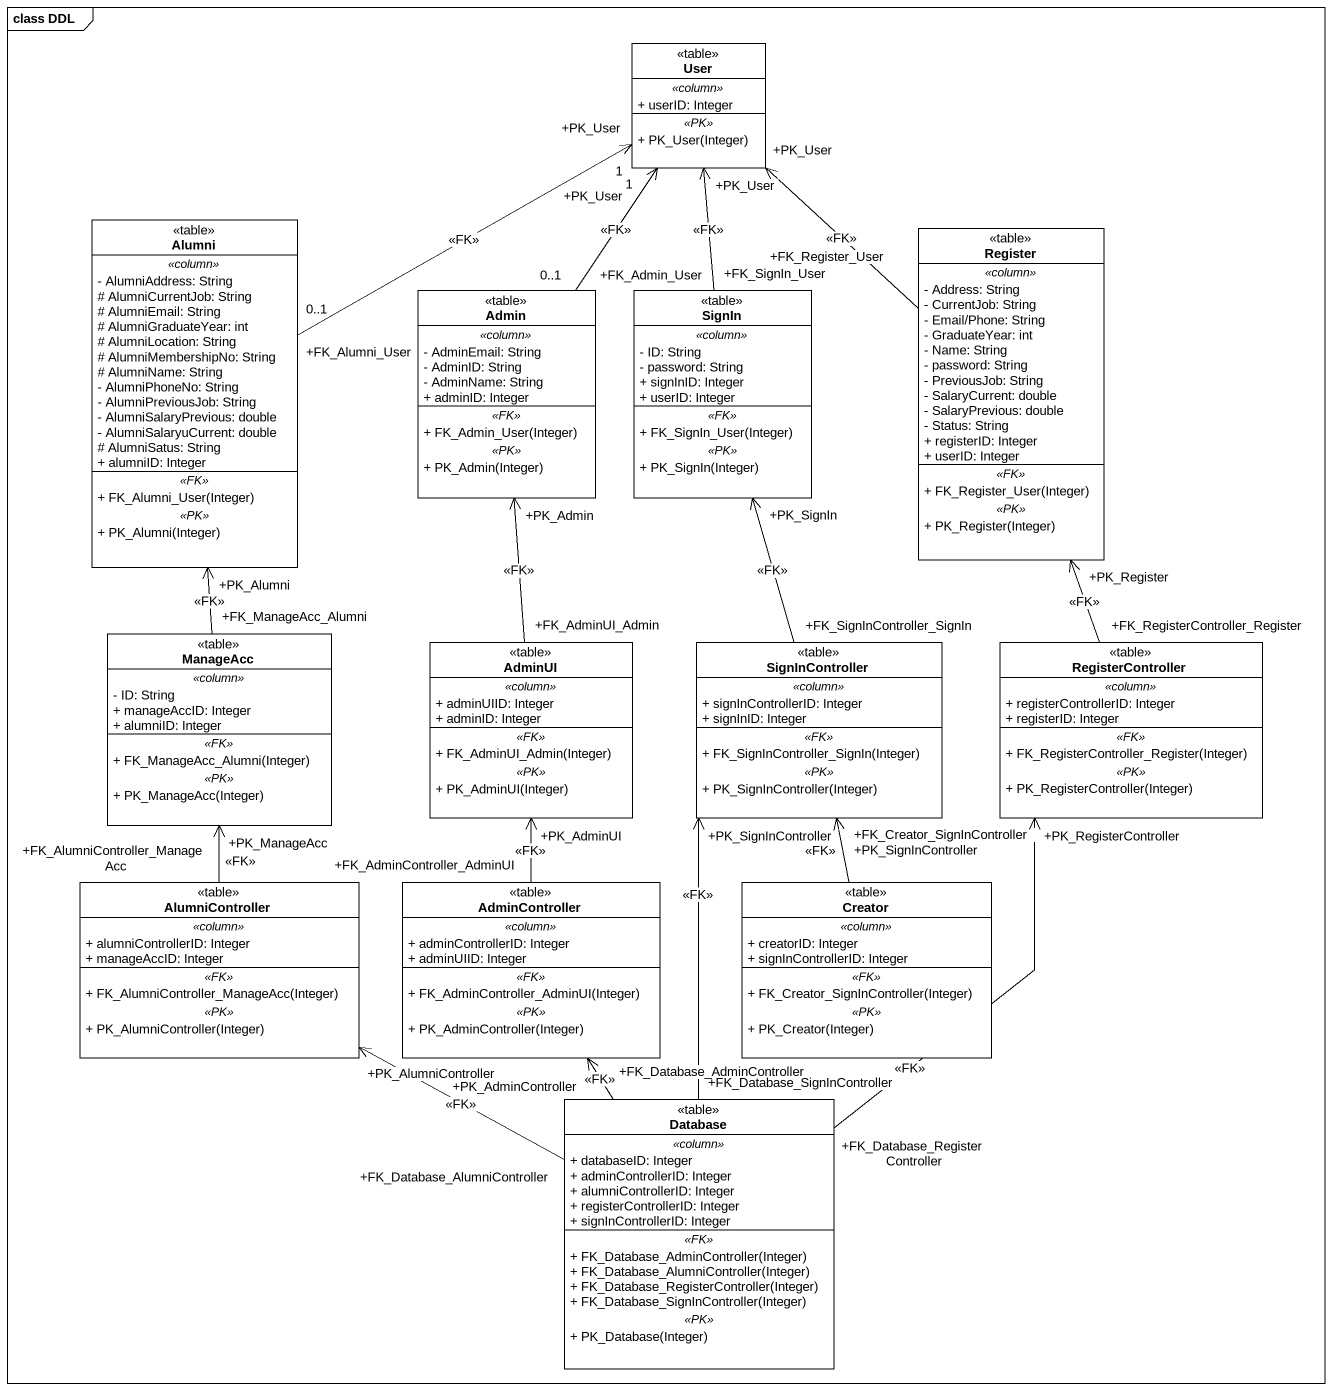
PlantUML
@startuml
mainframe class DDL
hide circle
hide empty members
skinparam classAttributeIconSize 0
class User <<table>> {
  .. <<column>> ..
  + userID: Integer
  .. <<PK>> ..
  + PK_User(Integer)
}
class Alumni <<table>> {
  .. <<column>> ..
  - AlumniAddress: String
  # AlumniCurrentJob: String
  # AlumniEmail: String
  # AlumniGraduateYear: int
  # AlumniLocation: String
  # AlumniMembershipNo: String
  # AlumniName: String
  - AlumniPhoneNo: String
  - AlumniPreviousJob: String
  - AlumniSalaryPrevious: double
  - AlumniSalaryuCurrent: double
  # AlumniSatus: String
  + alumniID: Integer
  .. <<FK>> ..
  + FK_Alumni_User(Integer)
  .. <<PK>> ..
  + PK_Alumni(Integer)
}
class Register <<table>> {
  .. <<column>> ..
  - Address: String
  - CurrentJob: String
  - Email/Phone: String
  - GraduateYear: int
  - Name: String
  - password: String
  - PreviousJob: String
  - SalaryCurrent: double
  - SalaryPrevious: double
  - Status: String
  + registerID: Integer
  + userID: Integer
  .. <<FK>> ..
  + FK_Register_User(Integer)
  .. <<PK>> ..
  + PK_Register(Integer)
}
class Admin <<table>> {
  .. <<column>> ..
  - AdminEmail: String
  - AdminID: String
  - AdminName: String
  + adminID: Integer
  .. <<FK>> ..
  + FK_Admin_User(Integer)
  .. <<PK>> ..
  + PK_Admin(Integer)
}
class SignIn <<table>> {
  .. <<column>> ..
  - ID: String
  - password: String
  + signInID: Integer
  + userID: Integer
  .. <<FK>> ..
  + FK_SignIn_User(Integer)
  .. <<PK>> ..
  + PK_SignIn(Integer)
}
class ManageAcc <<table>> {
  .. <<column>> ..
  - ID: String
  + manageAccID: Integer
  + alumniID: Integer
  .. <<FK>> ..
  + FK_ManageAcc_Alumni(Integer)
  .. <<PK>> ..
  + PK_ManageAcc(Integer)
}
class AdminUI <<table>> {
  .. <<column>> ..
  + adminUIID: Integer
  + adminID: Integer
  .. <<FK>> ..
  + FK_AdminUI_Admin(Integer)
  .. <<PK>> ..
  + PK_AdminUI(Integer)
}
class SignInController <<table>> {
  .. <<column>> ..
  + signInControllerID: Integer
  + signInID: Integer
  .. <<FK>> ..
  + FK_SignInController_SignIn(Integer)
  .. <<PK>> ..
  + PK_SignInController(Integer)
}
class RegisterController <<table>> {
  .. <<column>> ..
  + registerControllerID: Integer
  + registerID: Integer
  .. <<FK>> ..
  + FK_RegisterController_Register(Integer)
  .. <<PK>> ..
  + PK_RegisterController(Integer)
}
class AlumniController <<table>> {
  .. <<column>> ..
  + alumniControllerID: Integer
  + manageAccID: Integer
  .. <<FK>> ..
  + FK_AlumniController_ManageAcc(Integer)
  .. <<PK>> ..
  + PK_AlumniController(Integer)
}
class AdminController <<table>> {
  .. <<column>> ..
  + adminControllerID: Integer
  + adminUIID: Integer
  .. <<FK>> ..
  + FK_AdminController_AdminUI(Integer)
  .. <<PK>> ..
  + PK_AdminController(Integer)
}
class Creator <<table>> {
  .. <<column>> ..
  + creatorID: Integer
  + signInControllerID: Integer
  .. <<FK>> ..
  + FK_Creator_SignInController(Integer)
  .. <<PK>> ..
  + PK_Creator(Integer)
}
class "Database" as Database_ <<table>> {
  .. <<column>> ..
  + databaseID: Integer
  + adminControllerID: Integer
  + alumniControllerID: Integer
  + registerControllerID: Integer
  + signInControllerID: Integer
  .. <<FK>> ..
  + FK_Database_AdminController(Integer)
  + FK_Database_AlumniController(Integer)
  + FK_Database_RegisterController(Integer)
  + FK_Database_SignInController(Integer)
  .. <<PK>> ..
  + PK_Database(Integer)
}
Alumni "+FK_Alumni_User\n0..1" -right-> "+PK_User\n1" User : <<FK>>
Register "+FK_Register_User" -up-> "+PK_User" User : <<FK>>
Admin "+FK_Admin_User\n0..1" -up-> "+PK_User\n1" User : <<FK>>
SignIn "+FK_SignIn_User" -up-> "+PK_User" User : <<FK>>
ManageAcc "+FK_ManageAcc_Alumni" -up-> "+PK_Alumni" Alumni : <<FK>>
AdminUI "+FK_AdminUI_Admin" -up-> "+PK_Admin" Admin : <<FK>>
SignInController "+FK_SignInController_SignIn" -up-> "+PK_SignIn" SignIn : <<FK>>
RegisterController "+FK_RegisterController_Register" -up-> "+PK_Register" Register : <<FK>>
AlumniController "+FK_AlumniController_ManageAcc" -up-> "+PK_ManageAcc" ManageAcc : <<FK>>
AdminController "+FK_AdminController_AdminUI" -up-> "+PK_AdminUI" AdminUI : <<FK>>
Creator "+FK_Creator_SignInController" -up-> "+PK_SignInController" SignInController : <<FK>>
Database_ "+FK_Database_SignInController" -up-> "+PK_SignInController" SignInController : <<FK>>
Database_ "+FK_Database_RegisterController" -up-> "+PK_RegisterController" RegisterController : <<FK>>
Database_ "+FK_Database_AlumniController" -left-> "+PK_AlumniController" AlumniController : <<FK>>
Database_ "+FK_Database_AdminController" -up-> "+PK_AdminController" AdminController : <<FK>>
@enduml
